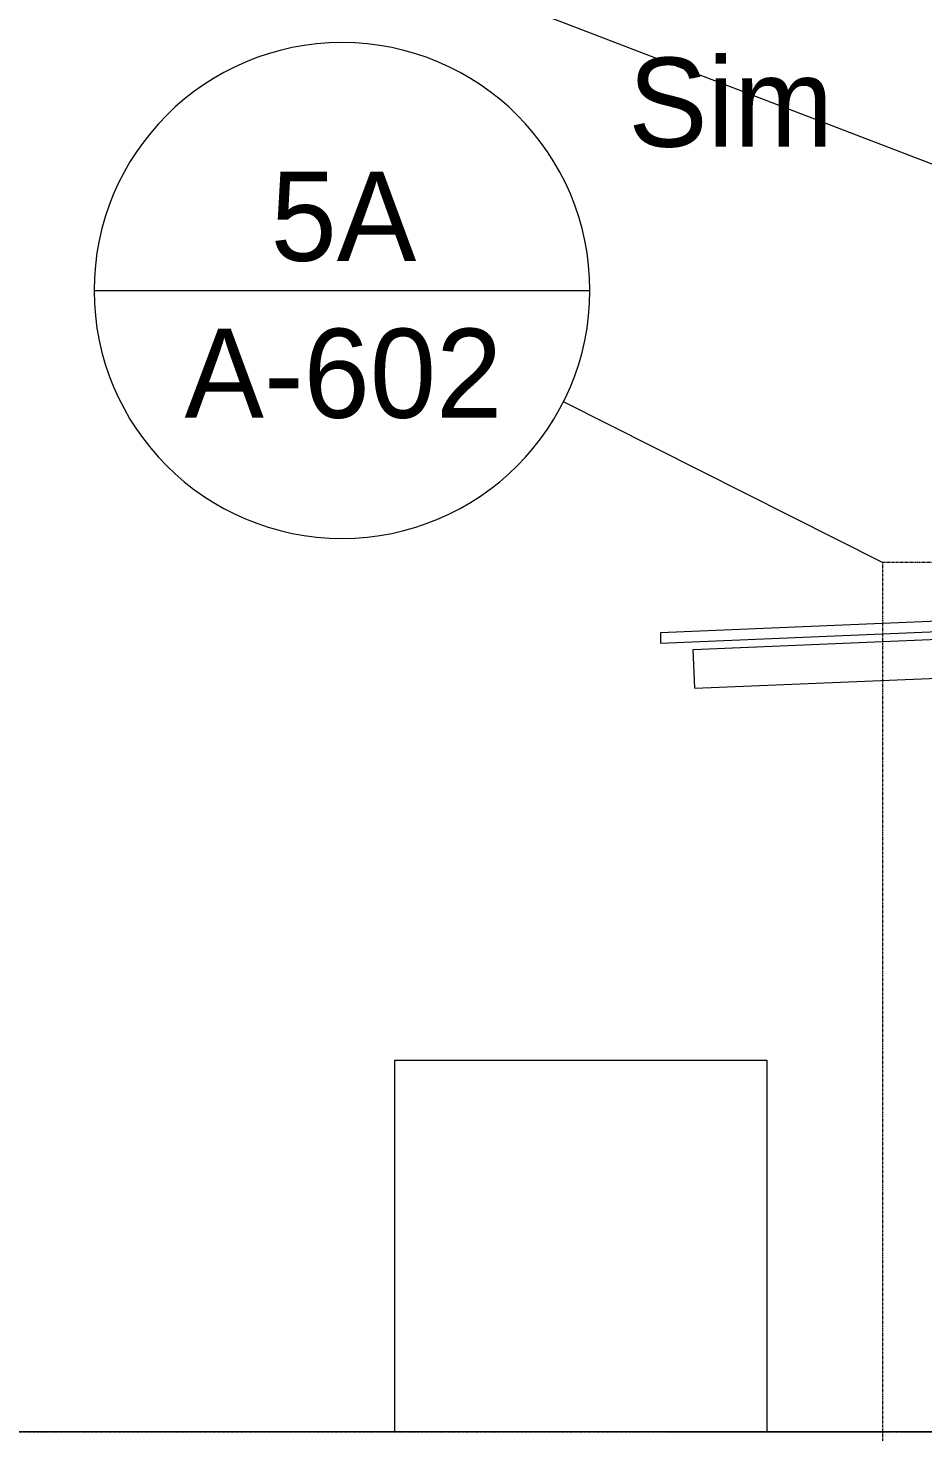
# Model space of a CAD drawing. Header units: inches. Extents: x -23565 to -43, y -324 to 853.
# Drawn here: x -9160.6 to -8987.3, y 0 to 271.8 of the extents above; entities that cross this region are included whole.
import ezdxf

# ---------------------------------------------------------------- set-up
doc = ezdxf.new("R2010")
doc.units = ezdxf.units.IN
doc.header["$MEASUREMENT"] = 0
doc.linetypes.add('Dash Dot 3_16_', pattern=[0.3125, 0.1875, -0.0625, 0, -0.0625])
doc.linetypes.add('Grid Line 1_2_', pattern=[0.875, 0.5, -0.125, 0.125, -0.125])
for name, color, linetype, lineweight in [('A-ANNO-IDEN', 131, 'Continuous', 9), ('A-ANNO-SYMB', 150, 'Continuous', 9), ('A-FLOR-LEVL', 51, 'Continuous', 9), ('A-ROOF', 132, 'Continuous', 13), ('C-TOPO', 7, 'Continuous', 13), ('E-ELEC-EQPM', 71, 'Continuous', 13), ('S-BEAM', 12, 'Continuous', 13)]:
    doc.layers.add(name, color=color, linetype=linetype, lineweight=lineweight)
doc.styles.add('Century Gothic', font='GOTHIC.TTF', dxfattribs={"height": 17.245342})

# ---------------------------------------------------------------- blocks, each defined once
blk = doc.blocks.new('Transformer-Dry-Type-Siemens - 6x6x6-1004770-Building Section - North_South looking West _ Fitness Center')
at = {"layer": 'E-ELEC-EQPM', "color": 8, "lineweight": 9}
for p, q in [((-22913.05, 0), (-22913.05, 72)), ((-22913.05, 72), (-22841.05, 72)), ((-22913.05, 72), (-22841.05, 72)), ((-22913.05, 0), (-22913.05, 72)), ((-22841.05, 72), (-22841.05, 0)), ((-22841.05, 72), (-22841.05, 0))]:
    blk.add_line(p, q, dxfattribs=at)
blk = doc.blocks.new('Dimension Lumber - 5_5 x 7_5 Glulam-1730132-Building Section - North_South looking West _ Fitness Center')
at = {"layer": 'S-BEAM', "color": 8, "lineweight": 9}
for p, q in [((-22855.29, 151.51), (-22795.3, 154.01)), ((-22854.98, 144.01), (-22855.29, 151.51)), ((-22854.98, 144.01), (-22795.3, 146.5))]:
    blk.add_line(p, q, dxfattribs=at)
blk = doc.blocks.new('Section - Callout Head-19020-Building Section - North_South looking West _ Fitness Center')
at = {"layer": 'A-ANNO-SYMB'}
blk.add_line((-22971.3, 221.01), (-22875.3, 221.01), dxfattribs=at)
for start, end in [(0, 180), (180, 360)]:
    blk.add_arc((-22923.3, 221.01), 48, start, end, dxfattribs=at)

msp = doc.modelspace()

# ---------------------------------------------------------------- linework, layer by layer
at = {"layer": 'A-ANNO-IDEN', "color": 153}
msp.add_line((-8921.09911, 220.71804), (-9146.12411, 307.1314), dxfattribs=at)
at = {"layer": 'A-ANNO-SYMB'}
msp.add_line((-8995.13689, 168.31755), (-9056.90102, 199.42226), dxfattribs=at)
at = {"layer": 'A-ANNO-SYMB', "linetype": 'Dash Dot 3_16_'}
for p, q in [((-8995.13689, 168.31755), (-8995.13689, -11.18477)), ((-8951.19234, 168.31755), (-8995.13689, 168.31755))]:
    msp.add_line(p, q, dxfattribs=at)
at = {"layer": 'A-FLOR-LEVL', "linetype": 'Grid Line 1_2_'}
msp.add_line((-9403.84024, 0), (-6353.55665, 0), dxfattribs=at)
at = {"layer": 'A-ROOF', "color": 7}
for p, q in [((-8546.77195, 175.21788), (-9038.08445, 154.74652)), ((-9038.08445, 152.74479), (-8546.77195, 173.21614)), ((-9038.08445, 154.74652), (-9038.08445, 152.74479))]:
    msp.add_line(p, q, dxfattribs=at)
at = {"layer": 'C-TOPO'}
for p, q in [((-9063.77151, 0), (-9210.34748, 0)), ((-9037.20728, 0), (-9063.77151, 0)), ((-8993.61997, 0), (-9037.20728, 0)), ((-8991.39497, 0), (-8993.61997, 0)), ((-8989.67126, 0), (-8991.39497, 0)), ((-8977.27195, 0), (-8989.67126, 0))]:
    msp.add_line(p, q, dxfattribs=at)
at = {"layer": 'C-TOPO', "color": 8, "lineweight": 9}
for p, q in [((-9063.77089, 0), (-9210.34748, 0)), ((-9037.20742, 0), (-9063.77089, 0)), ((-9037.20742, 0), (-8993.62099, 0)), ((-8991.39589, 0), (-8993.62099, 0)), ((-8991.39589, 0), (-8989.67177, 0)), ((-8989.67177, 0), (-8977.27195, 0))]:
    msp.add_line(p, q, dxfattribs=at)

# ---------------------------------------------------------------- block references
at = {"layer": 'A-ANNO-SYMB'}
msp.add_blockref('Section - Callout Head-19020-Building Section - North_South looking West _ Fitness Center', (13823.53087, 0), dxfattribs=at)
at = {"layer": 'E-ELEC-EQPM', "color": 8, "lineweight": 9}
msp.add_blockref('Transformer-Dry-Type-Siemens - 6x6x6-1004770-Building Section - North_South looking West _ Fitness Center', (13823.53087, 0), dxfattribs=at)
at = {"layer": 'S-BEAM', "color": 8, "lineweight": 9}
msp.add_blockref('Dimension Lumber - 5_5 x 7_5 Glulam-1730132-Building Section - North_South looking West _ Fitness Center', (13823.53087, 0), dxfattribs=at)

# ---------------------------------------------------------------- texts
at = {"layer": 'A-ANNO-SYMB', "char_height": 17.245342, "line_spacing_factor": 0.984117, "style": 'Century Gothic'}
for s, insert, width, attachment_point in [('Sim', (-9044.34747, 266.08503), 46.224, 1), ('5A', (-9099.49468, 243.9934), 36.936, 2), ('A-602', (-9099.49468, 213.60889), 77.76, 2)]:
    msp.add_mtext(s, dxfattribs=dict(at, insert=insert, width=width, attachment_point=attachment_point))

doc.saveas('drawing.dxf')
